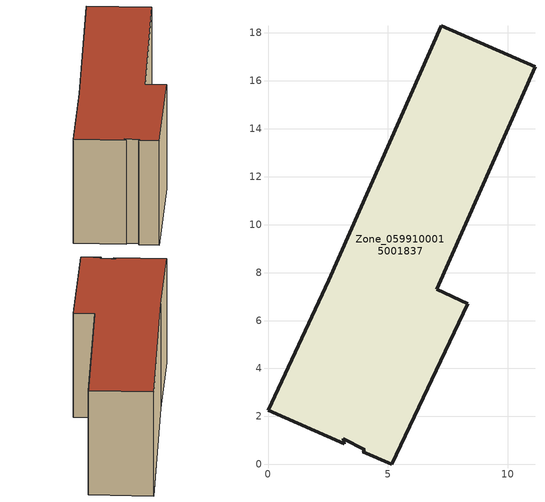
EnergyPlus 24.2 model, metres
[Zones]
Zone_0599100015001837
 floor ground (C_G): 8.32,6.7 5.16,0 3.94,0.54 4.04,0.61 3.13,1.08 3.18,0.87 0,2.27 2.54,7.67 7.22,18.29 11.13,16.58 7.04,7.31 z0.77
 wall outside (C_F): 8.32,6.7 7.04,7.31 11.13,16.58 7.22,18.29 2.54,7.67 0,2.27 3.18,0.87 3.13,1.08 4.04,0.61 3.94,0.54 5.16,0 8.32,6.7 z0.77:8.62
 roof outside (C_R): 5.16,0 8.32,6.7 7.04,7.31 11.13,16.58 7.22,18.29 2.54,7.67 0,2.27 3.18,0.87 3.13,1.08 4.04,0.61 3.94,0.54 z8.62
[BUILDING]
Pand.0599100015001837: North Axis=0; Terrain=City; Loads Convergence Tolerance Value=0.04; Temperature Convergence Tolerance Value=0.4; Solar Distribution=FullExterior; Maximum Number of Warmup Days=25; Minimum Number of Warmup Days=1
[Site:Location]
Rotterdam.The.Hague.AP_ZH_NLD Design_Conditions: Latitude=51.96; Longitude=4.45; Time Zone=1; Elevation=-4.5
[SITE:GROUNDTEMPERATURE:BUILDINGSURFACE]
18, 18, 18, 18, 18, 18, 18, 18, 18, 18, 18, 18
[MATERIAL] Thermal Absorptance=0.9; Solar Absorptance=0.7; Visible Absorptance=0.7
Name | Roughness | Thickness | Conductivity | Density | Specific Heat
G.TI.1946 | MediumSmooth | 0.15 | 1 | 540 | 1210
F.TI.1946 | Rough | 0.3 | 0.857143 | 1920 | 840
R.TI.1946 | MediumRough | 0.2 | 0.1 | 1500 | 1000
[CONSTRUCTION]
C_G: G.TI.1946
C_F: F.TI.1946
C_R: R.TI.1946
[ZONE]
Zone_0599100015001837: Type=1; Multiplier=1; Ceiling Height=Autocalculate; Volume=Autocalculate; Floor Area=autocalculate; Part of Total Floor Area=Yes
[ZONEINFILTRATION:DESIGNFLOWRATE]
Infil_Zone_0599100015001837: Zone or ZoneList or Space or SpaceList=Zone_0599100015001837; Schedule=AlwaysOn; Design Flow Rate Calculation Method=Flow/Area; Flow Rate per Floor Area=0.003; Constant Term Coefficient=1; Temperature Term Coefficient=0; Velocity Term Coefficient=0; Velocity Squared Term Coefficient=0
[HVACTEMPLATE:ZONE:IDEALLOADSAIRSYSTEM]
Zone_0599100015001837: Maximum Heating Supply Air Temperature=50; Minimum Cooling Supply Air Temperature=13; Maximum Heating Supply Air Humidity Ratio=0.0156; Minimum Cooling Supply Air Humidity Ratio=0.0077; Heating Limit=NoLimit; Cooling Limit=NoLimit; Dehumidification Control Type=ConstantSensibleHeatRatio; Cooling Sensible Heat Ratio=0.7; Dehumidification Setpoint=60; Humidification Control Type=None; Humidification Setpoint=30; Outdoor Air Method=None; Outdoor Air Flow Rate per Person=0.00944; Outdoor Air Flow Rate per Zone Floor Area=0; Outdoor Air Flow Rate per Zone=0; Demand Controlled Ventilation Type=None; Outdoor Air Economizer Type=NoEconomizer; Heat Recovery Type=None; Sensible Heat Recovery Effectiveness=0.7; Latent Heat Recovery Effectiveness=0.65
[ZONECONTROL:THERMOSTAT]
ThermostatControl_Zone_0599100015001837: Zone or ZoneList=Zone_0599100015001837; Control Type Schedule=DualSetpointControlType; Control 1=Thermostat_Zone_0599100015001837; Temperature Difference Between Cutout And Setpoint=0
[THERMOSTATSETPOINT:DUALSETPOINT]
Thermostat_Zone_0599100015001837: Heating Setpoint Temperature Schedule=HeatingSetpoint_Zone_0599100015001837; Cooling Setpoint Temperature Schedule=CoolingSetpoint_Zone_0599100015001837
[SCHEDULE:COMPACT]
HeatingSetpoint_Zone_0599100015001837: Through: 12/31, For: AllDays, Until: 24:00, 21
CoolingSetpoint_Zone_0599100015001837: Through: 12/31, For: AllDays, Until: 24:00, 24
DualSetpointControlType: Through: 12/31, For: AllDays, Until: 24:00, 4
AlwaysOn: Through: 12/31, For: AllDays, Until: 24:00, 1
